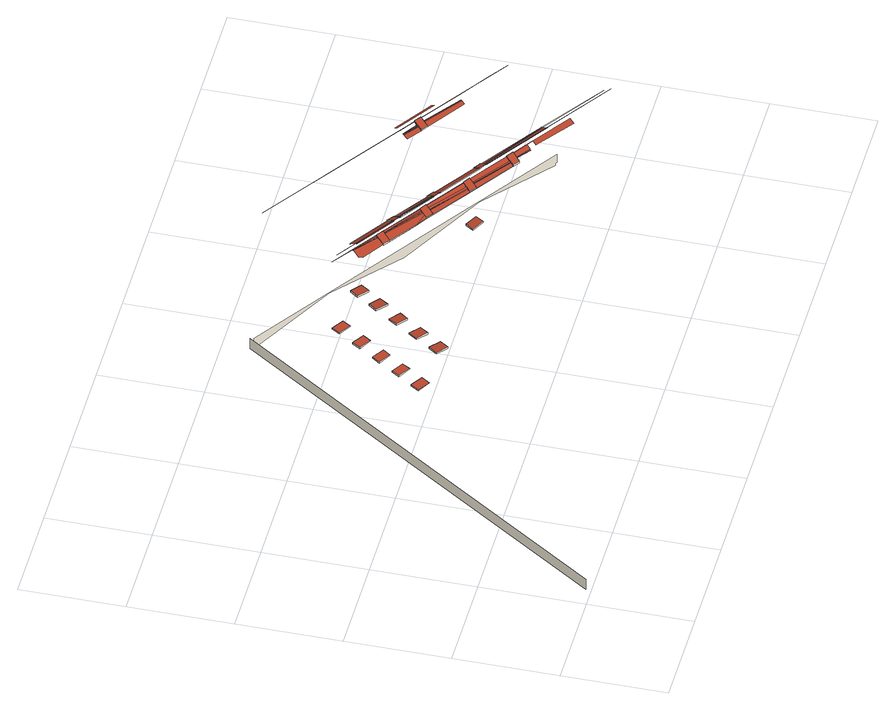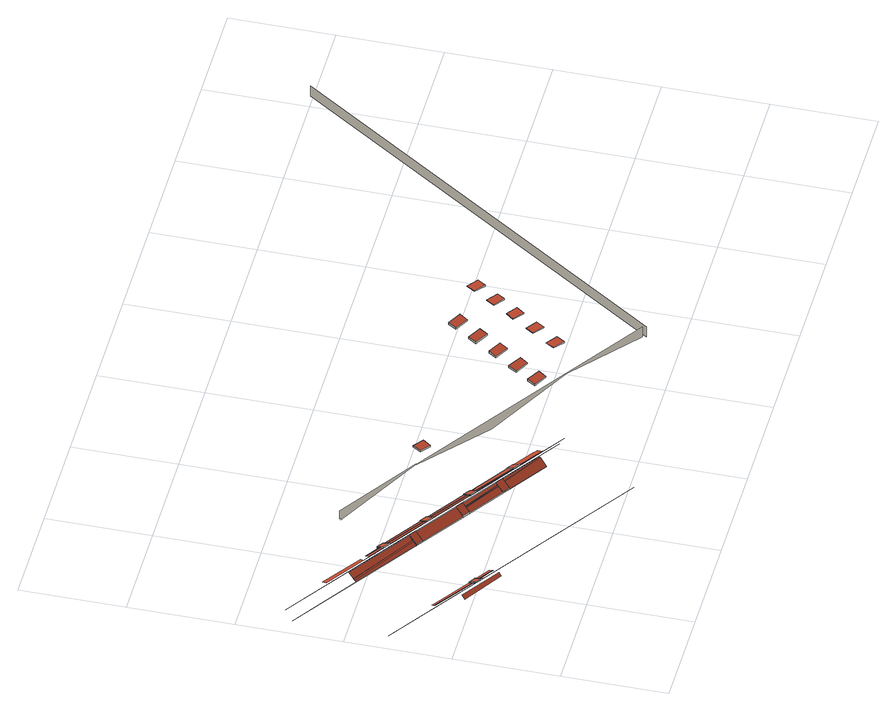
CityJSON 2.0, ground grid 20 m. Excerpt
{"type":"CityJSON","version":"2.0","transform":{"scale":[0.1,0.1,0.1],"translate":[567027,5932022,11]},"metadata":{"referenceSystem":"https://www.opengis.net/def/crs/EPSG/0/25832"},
"CityObjects":{
"building1":{"type":"Building","attributes":{"Grundfläche 2D":"19799.578173","Grundhöhe NN":"4.849"},"children":["building1-1","building1-2","building1-3","building1-4","building1-5","building1-6","building1-7","building1-8","building1-9","building1-10","building1-11"],"geometry":[{"type":"MultiSurface","lod":"3","boundaries":[[[0,1,2,3]],[[4,5,6,7,8,9,10,11,12,13,14,15]]],"semantics":{"surfaces":[{"type":"WallSurface"}],"values":[0,0]}}]},
"building1-1":{"type":"BuildingInstallation","parents":["building1"],"geometry":[{"type":"MultiSurface","lod":"3","boundaries":[[[16,17,18,19]],[[19,18,20,21]],[[16,19,21,22]],[[17,16,22,23]],[[18,17,23,20]]],"semantics":{"surfaces":[{"type":"RoofSurface"},{"type":"WallSurface"}],"values":[0,1,1,1,1]}}]},
"building1-2":{"type":"BuildingInstallation","parents":["building1"],"geometry":[{"type":"MultiSurface","lod":"3","boundaries":[[[24,25,26,27]],[[27,26,28,29]],[[24,27,29,30]],[[25,24,30,31]],[[26,25,31,28]]],"semantics":{"surfaces":[{"type":"RoofSurface"},{"type":"WallSurface"}],"values":[0,1,1,1,1]}}]},
"building1-3":{"type":"BuildingInstallation","parents":["building1"],"geometry":[{"type":"MultiSurface","lod":"3","boundaries":[[[32,33,34,35]],[[35,34,36,37]],[[32,35,37,38]],[[33,32,38,39]],[[34,33,39,36]]],"semantics":{"surfaces":[{"type":"RoofSurface"},{"type":"WallSurface"}],"values":[0,1,1,1,1]}}]},
"building1-4":{"type":"BuildingInstallation","parents":["building1"],"geometry":[{"type":"MultiSurface","lod":"3","boundaries":[[[40,41,42,43]],[[43,42,44,45]],[[40,43,45,46]],[[41,40,46,47]],[[42,41,47,44]]],"semantics":{"surfaces":[{"type":"RoofSurface"},{"type":"WallSurface"}],"values":[0,1,1,1,1]}}]},
"building1-5":{"type":"BuildingInstallation","parents":["building1"],"geometry":[{"type":"MultiSurface","lod":"3","boundaries":[[[48,49,50,51]],[[51,50,52,53]],[[48,51,53,54]],[[49,48,54,55]],[[50,49,55,52]]],"semantics":{"surfaces":[{"type":"RoofSurface"},{"type":"WallSurface"}],"values":[0,1,1,1,1]}}]},
"building1-6":{"type":"BuildingInstallation","parents":["building1"],"geometry":[{"type":"MultiSurface","lod":"3","boundaries":[[[56,57,58,59]],[[59,58,60,61]],[[56,59,61,62]],[[57,56,62,63]],[[58,57,63,60]]],"semantics":{"surfaces":[{"type":"RoofSurface"},{"type":"WallSurface"}],"values":[0,1,1,1,1]}}]},
"building1-7":{"type":"BuildingInstallation","parents":["building1"],"geometry":[{"type":"MultiSurface","lod":"3","boundaries":[[[64,65,66,67]],[[67,66,68,69]],[[64,67,69,70]],[[65,64,70,71]],[[66,65,71,68]]],"semantics":{"surfaces":[{"type":"RoofSurface"},{"type":"WallSurface"}],"values":[0,1,1,1,1]}}]},
"building1-8":{"type":"BuildingInstallation","parents":["building1"],"geometry":[{"type":"MultiSurface","lod":"3","boundaries":[[[72,73,74,75]],[[75,74,76,77]],[[72,75,77,78]],[[73,72,78,79]],[[74,73,79,76]]],"semantics":{"surfaces":[{"type":"RoofSurface"},{"type":"WallSurface"}],"values":[0,1,1,1,1]}}]},
"building1-9":{"type":"BuildingInstallation","parents":["building1"],"geometry":[{"type":"MultiSurface","lod":"3","boundaries":[[[80,81,82,83]],[[83,82,84,85]],[[85,86,80,83]],[[81,80,86,87]],[[87,84,82,81]]],"semantics":{"surfaces":[{"type":"RoofSurface"},{"type":"WallSurface"}],"values":[0,1,1,1,1]}}]},
"building1-10":{"type":"BuildingInstallation","parents":["building1"],"geometry":[{"type":"MultiSurface","lod":"3","boundaries":[[[88,89,90,91]],[[91,90,92,93]],[[88,91,93,94]],[[89,88,94,95]],[[90,89,95,92]]],"semantics":{"surfaces":[{"type":"RoofSurface"},{"type":"WallSurface"}],"values":[0,1,1,1,1]}}]},
"building1-11":{"type":"BuildingInstallation","parents":["building1"],"geometry":[{"type":"MultiSurface","lod":"3","boundaries":[[[96,97,98,99]],[[99,98,100,101]],[[96,99,101,102]],[[97,96,102,103]],[[98,97,103,100]]],"semantics":{"surfaces":[{"type":"RoofSurface"},{"type":"WallSurface"}],"values":[0,1,1,1,1]}}]},
"building2":{"type":"Building","attributes":{"Grundfläche 2D":"24955.734237","Grundhöhe NN":"4.469"},"children":["building2-1","building2-2","building2-3","building2-4","building2-5","building2-6","building2-7","building2-8"],"geometry":[{"type":"MultiSurface","lod":"3","boundaries":[[[104,105,106,107,108,109,110,111,112]],[[107,106,113]],[[114,115,116]],[[117,118,119,120,121,122,116,123]],[[124,125,126,127]],[[128,129,130,131]],[[132,133,119]],[[134,135,136]],[[137,138,139,140,141]],[[138,127,139]],[[131,142,143,144,145,146,147,128]],[[129,148,130]],[[122,121,149]],[[130,148,150,131]],[[151,145,144,152]],[[132,151,152,153]],[[154,131,150]],[[137,141,155,156,157,158]],[[154,142,131]],[[159,136,135,160,161]],[[132,153,133]],[[119,133,162]],[[119,162,120]],[[163,164,165]],[[166,156,155,165]],[[167,168,169]],[[170,163,171,169,168]],[[170,172,163]],[[164,166,165]],[[167,169,173,161,160,174]],[[163,172,164]],[[175,176,177]],[[178,179,180,181,182,183,122,149,184]],[[122,183,185]],[[186,187,188,189,190,191,192]],[[193,180,179,194,195,177,176,196]],[[197,198,192,191,154,150,148,199,200]],[[175,188,187,176]],[[201,202,203,204,122,185,205]],[[122,204,206]],[[134,136,207,208,209,210]],[[211,212,213,214,210,209,215,216,217,218,219,220,221,222,223,224,225]],[[226,227,228,229,230,231,232,233,198,197,234]],[[235,230,229,236]],[[237,235,236]],[[202,201,238,237,236,239]],[[224,223,240,241,242,243,244]],[[245,246,247,122,206,248]],[[249,250,251]],[[252,251,250,253]],[[254,252,253]],[[255,206,256,254,253,257]],[[208,207,258]],[[206,255,248]],[[259,260,261,262,263,264,265]],[[259,266,260]],[[241,240,267,268,269,270,271]],[[270,269,272,260,266,273]],[[274,275,276,277,278,279,280,281,282,283,284,285]],[[286,287,288,278,289,290]],[[278,277,289]],[[291,292,293,294,295,296]],[[295,287,286,296]],[[293,292,297]],[[298,299,300]],[[301,302,303]],[[303,304,305]],[[306,307,308,309,310]],[[311,312,313,314,315,316,317,318,319,320,321,322,323,324,325,326]],[[301,327,317,316,328]],[[329,330,331,332]]],"semantics":{"surfaces":[{"type":"RoofSurface"},{"type":"WallSurface"}],"values":[0,0,0,0,0,1,0,1,0,0,0,0,0,1,0,0,0,1,0,1,0,0,0,0,0,0,0,0,0,0,0,0,0,0,0,0,1,0,0,0,1,0,0,0,0,0,1,0,0,0,0,0,1,0,0,0,0,0,0,0,0,0,0,0,0,0,0,0,0,0,0]}}]},
"building2-1":{"type":"BuildingInstallation","parents":["building2"],"geometry":[{"type":"MultiSurface","lod":"3","boundaries":[[[333,334,335,336]],[[334,333,112,337,129,128]],[[146,145,335,334,128,147]],[[132,119,335,145,151]],[[335,119,118,117]],[[336,335,117,123]],[[336,123,116]],[[115,336,116]],[[336,115,338]],[[336,338,339]],[[336,339,113]],[[336,113,106]],[[336,106,105]],[[336,105,104]],[[333,336,104,112]]],"semantics":{"surfaces":[{"type":"RoofSurface"},{"type":"WallSurface"}],"values":[0,1,1,1,1,1,1,1,1,1,1,1,1,1,1]}}]},
"building2-2":{"type":"BuildingInstallation","parents":["building2"],"geometry":[{"type":"MultiSurface","lod":"3","boundaries":[[[340,341,159,342]],[[341,340,141,140]],[[341,140,139]],[[139,127,341]],[[127,126,341]],[[159,161,173]],[[159,173,169]],[[159,169,171]],[[159,171,163]],[[159,163,165]],[[342,159,165,155]],[[155,141,340,342]]],"semantics":{"surfaces":[{"type":"RoofSurface"},{"type":"WallSurface"}],"values":[0,1,1,1,1,1,1,1,1,1,1,1]}}]},
"building2-3":{"type":"BuildingInstallation","parents":["building2"],"geometry":[{"type":"MultiSurface","lod":"3","boundaries":[[[343,344,345,346]],[[346,345,154,191]],[[346,191,190]],[[188,346,190,189]],[[346,188,343]],[[188,175,343]],[[175,177,343]],[[177,195,343]],[[343,195,194]],[[343,194,179,178]],[[178,184,343]],[[184,149,343]],[[344,343,149,121]],[[162,133,153,152,144,344,121,120]],[[344,144,143]],[[154,345,344,143,142]]],"semantics":{"surfaces":[{"type":"RoofSurface"},{"type":"WallSurface"}],"values":[0,1,1,1,1,1,1,1,1,1,1,1,1,1,1,1]}}]},
"building2-4":{"type":"BuildingInstallation","parents":["building2"],"geometry":[{"type":"MultiSurface","lod":"3","boundaries":[[[347,135,134,348]],[[135,347,156,166]],[[166,164,170]],[[166,170,135]],[[170,168,135]],[[168,174,135]],[[174,160,135]],[[164,172,170]],[[168,167,174]],[[213,134,210,214]],[[211,134,213,212]],[[348,134,211,225]],[[225,224,348]],[[347,348,224,244,157,156]]],"semantics":{"surfaces":[{"type":"RoofSurface"},{"type":"WallSurface"}],"values":[0,1,1,1,1,1,1,1,1,1,1,1,1,1]}}]},
"building2-5":{"type":"BuildingInstallation","parents":["building2"],"geometry":[{"type":"MultiSurface","lod":"3","boundaries":[[[349,350,351,352]],[[352,351,192,198]],[[232,231,230,235,237,349,352,198,233]],[[237,238,349]],[[185,349,238,201,205]],[[350,349,185,183]],[[181,350,183,182]],[[350,181,180]],[[350,180,193]],[[351,350,193,196]],[[196,176,351]],[[176,187,351]],[[351,187,186,192]]],"semantics":{"surfaces":[{"type":"RoofSurface"},{"type":"WallSurface"}],"values":[0,1,1,1,1,1,1,1,1,1,1,1,1]}}]},
"building2-6":{"type":"BuildingInstallation","parents":["building2"],"geometry":[{"type":"MultiSurface","lod":"3","boundaries":[[[208,258,353,354,355,356]],[[221,220,219,356,355,223,222]],[[356,219,218]],[[216,215,209,208,356,218,217]],[[261,258,263,262]],[[258,261,260]],[[353,258,260,272]],[[272,269,353]],[[269,268,353]],[[268,267,353]],[[267,240,353]],[[353,240,223,355,354]]],"semantics":{"surfaces":[{"type":"RoofSurface"},{"type":"WallSurface"}],"values":[0,1,1,1,1,1,1,1,1,1,1,1]}}]},
"building2-7":{"type":"BuildingInstallation","parents":["building2"],"geometry":[{"type":"MultiSurface","lod":"3","boundaries":[[[357,358,359,360]],[[358,357,206,204]],[[360,359,197,200,361,362]],[[363,360,362,364]],[[360,363,365]],[[251,360,365,366]],[[360,251,252]],[[206,357,360,252,256]],[[252,254,256]],[[202,358,204,203]],[[358,202,359]],[[359,202,239]],[[239,236,359]],[[236,229,359]],[[229,228,359]],[[228,227,359]],[[359,227,226,234]],[[234,197,359]]],"semantics":{"surfaces":[{"type":"RoofSurface"},{"type":"WallSurface"}],"values":[0,1,1,1,1,1,1,1,1,1,1,1,1,1,1,1,1,1]}}]},
"building2-8":{"type":"BuildingInstallation","parents":["building2"],"geometry":[{"type":"MultiSurface","lod":"3","boundaries":[[[367,368,369,370]],[[285,324,370,369]],[[322,321,370,324,323]],[[370,321,320]],[[319,370,320]],[[370,319,318]],[[370,318,317]],[[370,317,367]],[[317,327,367]],[[327,301,367]],[[301,303,367]],[[367,303,305,300]],[[368,367,300,299]],[[297,368,299,371]],[[368,297,292]],[[368,292,291]],[[368,291,296]],[[368,296,286]],[[368,286,369]],[[286,290,369]],[[290,289,369]],[[289,277,369]],[[274,285,369,277,276,275]]],"semantics":{"surfaces":[{"type":"RoofSurface"},{"type":"WallSurface"}],"values":[0,1,1,1,1,1,1,1,1,1,1,1,1,1,1,1,1,1,1,1,1,1,1]}}]}
},
"vertices":[
[501,742,39],[6,2,39],[6,2,63],[501,742,63],[808,531,38],[960,429,62],[961,428,62],[1114,326,39],[1114,326,44],[1117,324,44],[1117,324,63],[961,428,63],[960,429,63],[503,735,63],[503,735,39],[656,633,62],
[453,433,58],[442,417,58],[464,402,59],[475,418,59],[464,402,58],[475,418,58],[453,433,55],[442,417,55],
[481,475,58],[471,460,58],[493,445,59],[503,461,59],[493,445,58],[503,461,58],[481,475,55],[471,460,55],
[510,518,58],[499,502,58],[521,488,59],[532,503,59],[521,488,58],[532,503,58],[510,518,55],[499,502,55],
[579,409,58],[556,425,61],[544,408,61],[568,393,58],[544,408,58],[568,393,54],[579,409,54],[556,425,58],
[539,562,58],[529,546,58],[551,532,59],[561,547,59],[551,532,58],[561,547,58],[539,562,55],[529,546,55],
[608,453,58],[585,469,61],[574,452,61],[597,437,58],[574,452,58],[597,437,54],[608,453,54],[585,469,58],
[569,607,58],[559,591,58],[581,576,59],[591,592,59],[581,576,58],[591,592,58],[569,607,55],[559,591,55],
[637,497,58],[614,513,61],[603,496,61],[626,481,58],[603,496,58],[626,481,54],[637,497,54],[614,513,58],
[667,542,58],[644,557,61],[633,541,61],[656,525,58],[633,541,58],[656,525,54],[667,542,54],[644,557,58],
[695,583,58],[672,598,61],[661,582,61],[684,566,58],[661,582,58],[684,566,54],[695,583,54],[672,598,58],
[900,440,58],[889,424,58],[911,410,61],[921,426,61],[911,410,58],[921,426,58],[900,440,55],[889,424,55],
[870,594,17],[871,594,17],[871,595,18],[825,629,20],[825,628,19],[817,617,12],[822,612,10],[822,611,10],[864,583,10],[872,595,18],[825,630,20],[872,597,19],[873,597,20],[886,589,20],[885,588,20],[885,588,19],[960,536,19],[961,539,20],[784,659,21],[873,598,20],[844,628,20],[843,627,21],[918,577,21],[920,580,19],[876,575,10],[876,575,8],[932,538,8],[932,538,10],[885,587,19],[959,535,18],[1012,514,23],[999,523,23],[803,654,23],[853,642,10],[844,629,20],[921,581,18],[921,582,18],[928,592,10],[955,530,14],[957,532,16],[957,533,16],[884,586,18],[883,585,17],[883,584,17],[932,537,8],[974,531,20],[932,537,10],[884,587,19],[958,534,17],[958,535,17],[952,525,10],[941,583,10],[1009,538,10],[1009,538,8],[853,642,8],[931,568,23],[999,523,21],[931,568,21],[959,536,18],[934,573,18],[1003,530,16],[934,573,17],[1004,530,16],[1002,528,18],[1002,528,17],[933,572,19],[1003,529,17],[934,572,18],[1003,529,16],[933,571,19],[1002,527,18],[969,524,16],[1043,471,14],[970,524,16],[972,527,18],[971,527,18],[1045,475,16],[1046,475,17],[1046,476,17],[1049,480,20],[972,528,18],[1062,472,20],[1040,466,11],[1042,470,13],[969,523,15],[967,521,14],[967,520,13],[964,516,10],[1039,466,10],[1045,474,16],[971,526,17],[970,525,17],[1044,473,15],[1127,407,10],[1052,457,10],[952,525,8],[1127,407,8],[1058,467,17],[1132,415,16],[1132,416,16],[1136,422,20],[1059,467,17],[1149,413,20],[1357,283,23],[1094,459,23],[1094,459,21],[1012,514,21],[1016,521,16],[1016,520,17],[1015,519,17],[1015,519,18],[1098,466,17],[1098,466,16],[1099,467,15],[1100,468,15],[1100,469,14],[1100,470,14],[1101,470,14],[1103,474,11],[1104,474,10],[1022,529,10],[1017,522,16],[1128,409,11],[1128,409,12],[1129,411,13],[1130,412,13],[1056,464,15],[1055,462,14],[1055,462,13],[1054,461,13],[1127,408,11],[1057,465,15],[1130,413,14],[1057,465,16],[1058,466,16],[1131,414,15],[1117,466,10],[1239,384,10],[1367,298,8],[1113,468,8],[1022,529,8],[1185,379,16],[1259,327,15],[1265,336,20],[1190,386,20],[1171,385,14],[1171,386,14],[1144,405,15],[1144,406,15],[1172,387,15],[1144,406,16],[1177,394,20],[1145,407,16],[1173,388,16],[1107,451,23],[1235,379,14],[1112,458,16],[1111,458,16],[1111,457,16],[1107,451,21],[1229,369,21],[1235,378,15],[1236,379,14],[1114,462,13],[1114,461,13],[1113,460,14],[1238,382,12],[1239,383,11],[1112,459,15],[1236,380,13],[1181,591,11],[1183,594,13],[1184,595,14],[1185,596,14],[1157,616,15],[1157,615,14],[1156,614,14],[1156,614,13],[1154,611,12],[1154,610,11],[1153,609,10],[1181,590,10],[1186,597,15],[1158,617,16],[1158,617,15],[1185,596,15],[1185,597,15],[1187,598,16],[1187,599,16],[1159,618,17],[1159,618,16],[1158,618,16],[1186,598,16],[1187,599,17],[1162,624,20],[1191,605,20],[1203,596,20],[1199,590,16],[1273,539,15],[1200,591,16],[1273,539,16],[1200,591,17],[1170,636,17],[1170,635,17],[1166,630,21],[1241,580,21],[1246,587,16],[1270,534,12],[1270,535,13],[1271,535,13],[1271,536,13],[1271,536,14],[1272,537,14],[1199,589,15],[1198,589,15],[1198,588,15],[1197,587,14],[1197,586,13],[1196,585,13],[1196,585,12],[1194,582,10],[1268,532,10],[1269,532,11],[1199,589,16],[1272,538,15],[1379,478,20],[885,811,21],[1281,544,20],[1338,506,20],
[864,583,12],[876,575,12],[886,589,23],[873,598,23],[864,583,8],[872,596,19],[872,595,19],
[928,592,12],[918,577,23],[941,583,12],
[974,531,23],[961,539,23],[952,525,12],[964,516,12],
[1009,538,12],[1022,529,12],
[1062,472,23],[1049,480,23],[1039,466,12],[1052,457,12],
[1117,466,12],[1113,468,12],[1104,474,12],[1103,474,12],
[1149,413,23],[1136,422,23],[1127,407,12],[1139,399,12],[1139,399,8],[1139,399,10],[1142,402,13],[1140,400,11],[1142,403,13],[1143,404,14],
[1203,596,23],[1191,605,23],[1181,590,12],[1194,582,12],[1187,600,17]
]}
